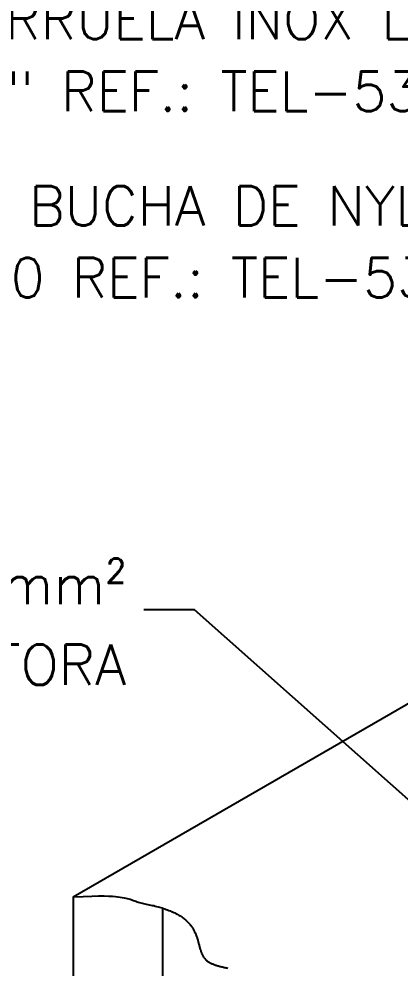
# Model space of a CAD drawing. Header units: millimetres. Extents: x 4236 to 4463, y 1839 to 1973.
# Drawn here: x 4340.584 to 4341.643, y 1856.569 to 1859.209 of the extents above; entities that cross this region are included whole.
import ezdxf
from ezdxf.enums import TextEntityAlignment as Align

# ---------------------------------------------------------------- set-up
doc = ezdxf.new("R2010")
doc.units = ezdxf.units.MM
for name, color, linetype in [('C01', 1, 'Continuous'), ('C02', 42, 'Continuous'), ('C03', 7, 'Continuous')]:
    doc.layers.add(name, color=color, linetype=linetype)
doc.styles.add('80CL', font='romans.shx', dxfattribs={"height": 2})

msp = doc.modelspace()

# ---------------------------------------------------------------- linework, layer by layer
at = {"layer": 'C01'}
msp.add_line((4340.9826, 1856.7366), (4340.9826, 1856.1742), dxfattribs=at)
at = {"layer": 'C02'}
for p, q in [((4340.7343, 1856.7669), (4343.5752, 1858.4071)), ((4341.0715, 1857.5653), (4340.9309, 1857.5653)), ((4341.8836, 1856.8447), (4341.0715, 1857.5653)), ((4340.7343, 1856.7669), (4340.7343, 1856.2046))]:
    msp.add_line(p, q, dxfattribs=at)
msp.add_lwpolyline([(4340.7343, 1856.7669), (4340.7626, 1856.7686), (4340.7861, 1856.7696), (4340.8054, 1856.7701), (4340.821, 1856.77), (4340.8335, 1856.7696), (4340.8437, 1856.7689), (4340.8519, 1856.7681), (4340.8589, 1856.7672), (4340.8652, 1856.7662), (4340.8709, 1856.7653), (4340.876, 1856.7644), (4340.8807, 1856.7635), (4340.885, 1856.7625), (4340.8889, 1856.7616), (4340.8926, 1856.7606), (4340.8961, 1856.7595), (4340.8995, 1856.7585), (4340.9027, 1856.7573), (4340.906, 1856.7562), (4340.9092, 1856.755), (4340.9124, 1856.7539), (4340.9157, 1856.7528), (4340.919, 1856.7517), (4340.9225, 1856.7507), (4340.9262, 1856.7497), (4340.93, 1856.7488), (4340.9339, 1856.7479), (4340.9379, 1856.7471), (4340.942, 1856.7463), (4340.9461, 1856.7454), (4340.9502, 1856.7446), (4340.9543, 1856.7437), (4340.9584, 1856.7428), (4340.9625, 1856.7418), (4340.9665, 1856.7408), (4340.9705, 1856.7397), (4340.9744, 1856.7386), (4340.9783, 1856.7375), (4340.9821, 1856.7363), (4340.9859, 1856.7351), (4340.9897, 1856.7338), (4340.9934, 1856.7325), (4340.997, 1856.7312), (4341.0005, 1856.7298), (4341.004, 1856.7284), (4341.0074, 1856.7269), (4341.0108, 1856.7254), (4341.0141, 1856.7239), (4341.0173, 1856.7224), (4341.0204, 1856.7208), (4341.0234, 1856.7192), (4341.0263, 1856.7175), (4341.0292, 1856.7159), (4341.032, 1856.7142), (4341.0346, 1856.7124), (4341.0372, 1856.7107), (4341.0397, 1856.7089), (4341.0421, 1856.7071), (4341.0444, 1856.7053), (4341.0466, 1856.7035), (4341.0488, 1856.7016), (4341.0508, 1856.6997), (4341.0528, 1856.6978), (4341.0546, 1856.6959), (4341.0564, 1856.6939), (4341.0581, 1856.692), (4341.0598, 1856.69), (4341.0613, 1856.688), (4341.0628, 1856.686), (4341.0642, 1856.684), (4341.0656, 1856.682), (4341.0669, 1856.68), (4341.0681, 1856.678), (4341.0693, 1856.6759), (4341.0704, 1856.6739), (4341.0714, 1856.6718), (4341.0724, 1856.6698), (4341.0734, 1856.6677), (4341.0743, 1856.6657), (4341.0752, 1856.6636), (4341.076, 1856.6616), (4341.0768, 1856.6595), (4341.0775, 1856.6575), (4341.0782, 1856.6554), (4341.0789, 1856.6534), (4341.0796, 1856.6513), (4341.0802, 1856.6493), (4341.0808, 1856.6473), (4341.0814, 1856.6452), (4341.0819, 1856.6432), (4341.0825, 1856.6413), (4341.083, 1856.6393), (4341.0835, 1856.6373), (4341.084, 1856.6353), (4341.0845, 1856.6334), (4341.085, 1856.6315), (4341.0855, 1856.6296), (4341.0861, 1856.6277), (4341.0866, 1856.6258), (4341.0871, 1856.624), (4341.0876, 1856.6222), (4341.0881, 1856.6204), (4341.0887, 1856.6186), (4341.0893, 1856.6168), (4341.0898, 1856.6151), (4341.0904, 1856.6134), (4341.0911, 1856.6118), (4341.0917, 1856.6101), (4341.0924, 1856.6085), (4341.0931, 1856.6069), (4341.0939, 1856.6054), (4341.0947, 1856.6039), (4341.0955, 1856.6024), (4341.0964, 1856.601), (4341.0973, 1856.5996), (4341.0983, 1856.5982), (4341.0993, 1856.5969), (4341.1003, 1856.5956), (4341.1015, 1856.5943), (4341.1026, 1856.5931), (4341.1038, 1856.5919), (4341.1051, 1856.5908), (4341.1064, 1856.5897), (4341.1078, 1856.5886), (4341.1092, 1856.5876), (4341.1107, 1856.5866), (4341.1123, 1856.5857), (4341.1139, 1856.5847), (4341.1155, 1856.5839), (4341.1172, 1856.583), (4341.1189, 1856.5822), (4341.1207, 1856.5814), (4341.1225, 1856.5806), (4341.1244, 1856.5798), (4341.1263, 1856.5791), (4341.1283, 1856.5784), (4341.1303, 1856.5777), (4341.1324, 1856.5771), (4341.1344, 1856.5764), (4341.1366, 1856.5758), (4341.1387, 1856.5752), (4341.1409, 1856.5746), (4341.1432, 1856.574), (4341.1454, 1856.5734), (4341.1477, 1856.5729), (4341.1501, 1856.5723), (4341.1524, 1856.5718), (4341.1548, 1856.5712), (4341.1572, 1856.5707), (4341.1597, 1856.5702), (4341.1622, 1856.5696), (4341.1647, 1856.5691)], dxfattribs=at)

# ---------------------------------------------------------------- texts
at = {"layer": 'C03', "style": '80CL'}
for s, p in [('ARRUELA INOX LISA', (4341.8886, 1859.2624)), ('%%c1/4" REF.: TEL-5303', (4341.8886, 1859.0624)), ('BUCHA DE NYLON', (4341.918, 1858.7441)), ('Nº10 REF.: TEL-5310', (4341.9182, 1858.5443))]:
    msp.add_text(s, height=0.11, dxfattribs=at).set_placement(p, align=Align.TOP_RIGHT)
for s, p in [('CABO DE COBRE 35 mm²', (4340.8824, 1857.5815)), ('DA MALHA CAPTORA', (4340.8824, 1857.3565))]:
    msp.add_text(s, height=0.1125, dxfattribs=at).set_placement(p, align=Align.RIGHT)

doc.saveas('drawing.dxf')
